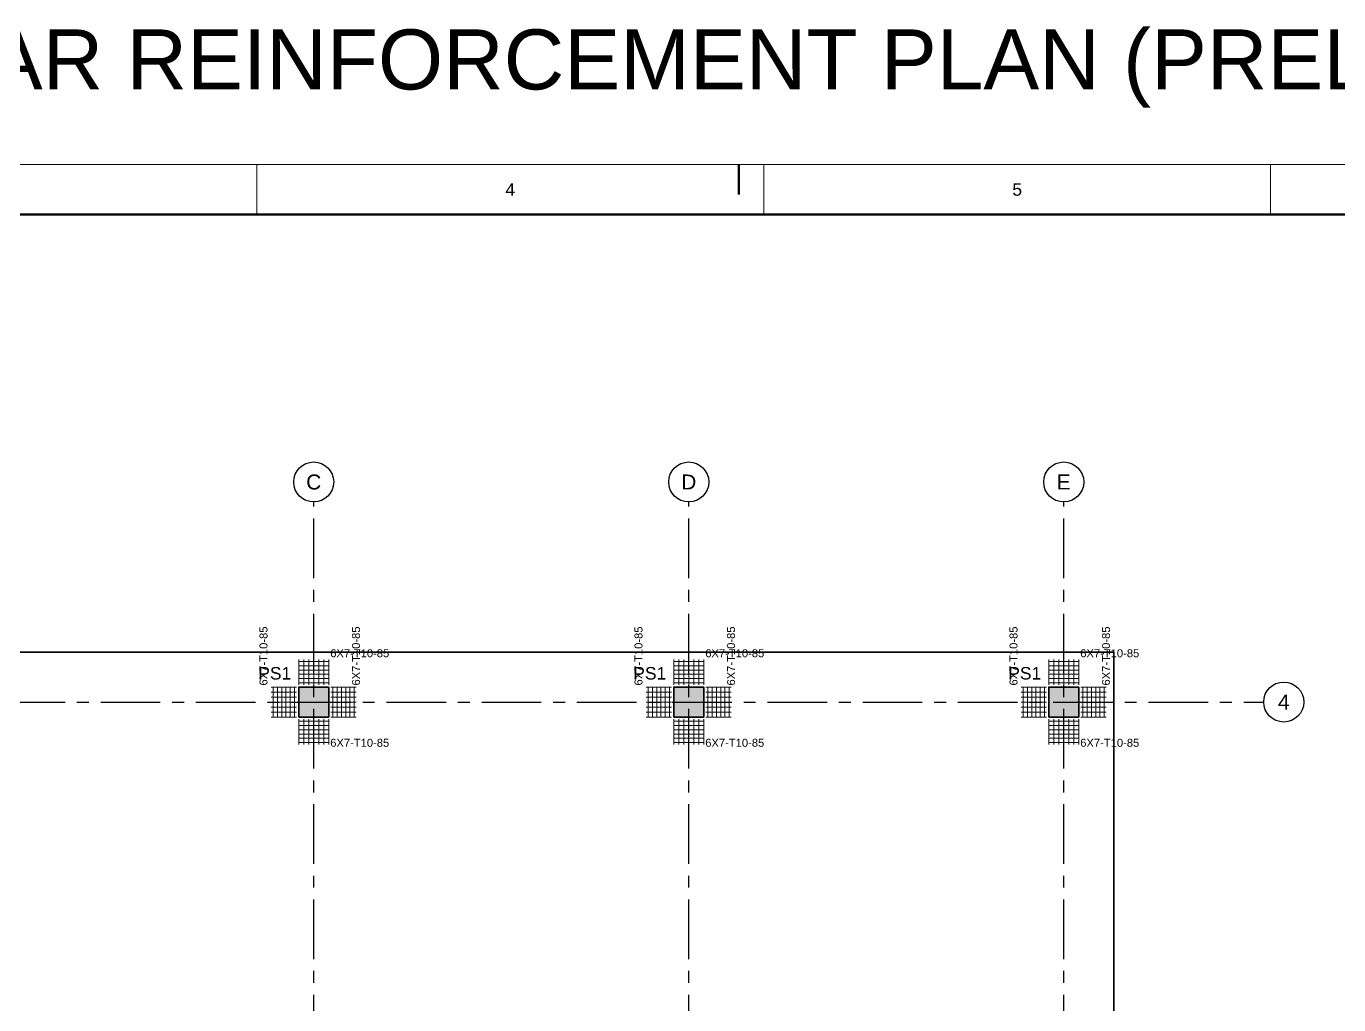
# Model space of a CAD drawing. Header units: millimetres. Extents: x 0 to 396150, y -260000 to 91864.
# Drawn here: x 27800 to 54050, y -217404 to -197836 of the extents above; entities that cross this region are included whole.
import ezdxf
from ezdxf.enums import TextEntityAlignment as Align

# ---------------------------------------------------------------- set-up
doc = ezdxf.new("R2010")
doc.units = ezdxf.units.MM
doc.header["$LTSCALE"] = 37.5
doc.linetypes.add('CENTER', pattern=[50.8, 31.75, -6.35, 6.35, -6.35])
doc.layers.get('0').update_dxf_attribs({"linetype": 'CONTINUOUS'})
for name, color, linetype, lineweight in [('SPAN-COL', 7, 'CONTINUOUS', 35), ('SPAN-RB-PUNCH', 6, 'CONTINUOUS', 20), ('SPAN-SHEET-FRAME', 7, 'CONTINUOUS', 50), ('SPAN-SLAB-EDGE', 3, 'CONTINUOUS', 35)]:
    doc.layers.add(name, color=color, linetype=linetype, lineweight=lineweight)
for name, color, linetype in [('SPAN-COL-HATCH', 8, 'CONTINUOUS'), ('SPAN-GRID', 8, 'CENTER'), ('SPAN-GRID-BUBBLE', 8, 'CONTINUOUS'), ('SPAN-RB-TEXT', 7, 'CONTINUOUS'), ('SPAN-RB-TYPE', 1, 'CONTINUOUS'), ('SPAN-TEXT', 7, 'CONTINUOUS'), ('SPAN-XREF', 7, 'CONTINUOUS')]:
    doc.layers.add(name, color=color, linetype=linetype)
doc.styles.get("Standard").update_dxf_attribs({"font": 'arial.ttf'})

# ---------------------------------------------------------------- blocks, each defined once
blk = doc.blocks.new('FRAMING_REBAR_PUNCHING_LINKS_L02')
at = {"layer": 'SPAN-COL-HATCH'}
h = blk.add_hatch(color=256, dxfattribs=at)
h.dxf.hatch_style = 1
h.paths.add_polyline_path([(33250, 48350), (33850, 48350), (33850, 48950), (33250, 48950)])
h = blk.add_hatch(color=256, dxfattribs=at)
h.dxf.hatch_style = 1
h.paths.add_polyline_path([(40750, 48350), (41350, 48350), (41350, 48950), (40750, 48950)])
h = blk.add_hatch(color=256, dxfattribs=at)
h.dxf.hatch_style = 1
h.paths.add_polyline_path([(48250, 48350), (48850, 48350), (48850, 48950), (48250, 48950)])
at = {"layer": 'SPAN-COL'}
for points in [[(33250, 48350), (33850, 48350), (33850, 48950), (33250, 48950)], [(40750, 48350), (41350, 48350), (41350, 48950), (40750, 48950)], [(48250, 48350), (48850, 48350), (48850, 48950), (48250, 48950)]]:
    blk.add_lwpolyline(points, close=True, dxfattribs=at)
at = {"layer": 'SPAN-GRID'}
for p, q in [((33550, 20650), (33550, 52650)), ((41050, 20650), (41050, 52650)), ((48550, 20650), (48550, 52650)), ((14050, 48650), (52550, 48650))]:
    blk.add_line(p, q, dxfattribs=at)
at = {"layer": 'SPAN-GRID-BUBBLE'}
for centre in [(33550, 53050), (41050, 53050), (48550, 53050), (52950, 48650)]:
    blk.add_circle(centre, 400, dxfattribs=at)
at = {"layer": 'SPAN-RB-PUNCH'}
for p, q in [((33250, 49420), (33250, 49500)), ((33250, 49460), (33850, 49460)), ((33250, 49335), (33250, 49415)), ((33250, 49375), (33850, 49375)), ((33350, 49420), (33350, 49500)), ((33350, 49335), (33350, 49415)), ((33450, 49420), (33450, 49500)), ((33450, 49335), (33450, 49415)), ((33550, 49420), (33550, 49500)), ((33550, 49335), (33550, 49415)), ((33650, 49420), (33650, 49500)), ((33650, 49335), (33650, 49415)), ((33750, 49420), (33750, 49500)), ((33750, 49335), (33750, 49415)), ((33850, 49420), (33850, 49500)), ((33850, 49335), (33850, 49415)), ((40750, 49420), (40750, 49500)), ((40750, 49460), (41350, 49460)), ((40750, 49335), (40750, 49415)), ((40750, 49375), (41350, 49375)), ((40850, 49420), (40850, 49500)), ((40850, 49335), (40850, 49415)), ((40950, 49420), (40950, 49500)), ((40950, 49335), (40950, 49415)), ((41050, 49420), (41050, 49500)), ((41050, 49335), (41050, 49415)), ((41150, 49420), (41150, 49500)), ((41150, 49335), (41150, 49415)), ((41250, 49420), (41250, 49500)), ((41250, 49335), (41250, 49415)), ((41350, 49420), (41350, 49500)), ((41350, 49335), (41350, 49415)), ((48250, 49420), (48250, 49500)), ((48250, 49460), (48850, 49460)), ((48250, 49335), (48250, 49415)), ((48250, 49375), (48850, 49375)), ((48350, 49420), (48350, 49500)), ((48350, 49335), (48350, 49415)), ((48450, 49420), (48450, 49500)), ((48450, 49335), (48450, 49415)), ((48550, 49420), (48550, 49500)), ((48550, 49335), (48550, 49415)), ((48650, 49420), (48650, 49500)), ((48650, 49335), (48650, 49415)), ((48750, 49420), (48750, 49500)), ((48750, 49335), (48750, 49415)), ((48850, 49420), (48850, 49500)), ((48850, 49335), (48850, 49415)), ((33250, 49250), (33250, 49330)), ((33250, 49290), (33850, 49290)), ((33250, 49165), (33250, 49245)), ((33250, 49205), (33850, 49205)), ((33250, 49080), (33250, 49160)), ((33250, 49120), (33850, 49120)), ((33350, 49250), (33350, 49330)), ((33350, 49165), (33350, 49245)), ((33350, 49080), (33350, 49160)), ((33450, 49250), (33450, 49330)), ((33450, 49165), (33450, 49245)), ((33450, 49080), (33450, 49160)), ((33550, 49250), (33550, 49330)), ((33550, 49165), (33550, 49245)), ((33550, 49080), (33550, 49160)), ((33650, 49250), (33650, 49330)), ((33650, 49165), (33650, 49245)), ((33650, 49080), (33650, 49160)), ((33750, 49250), (33750, 49330)), ((33750, 49165), (33750, 49245)), ((33750, 49080), (33750, 49160)), ((33850, 49250), (33850, 49330)), ((33850, 49165), (33850, 49245)), ((33850, 49080), (33850, 49160)), ((40750, 49250), (40750, 49330)), ((40750, 49290), (41350, 49290)), ((40750, 49165), (40750, 49245)), ((40750, 49205), (41350, 49205)), ((40750, 49080), (40750, 49160)), ((40750, 49120), (41350, 49120)), ((40850, 49250), (40850, 49330)), ((40850, 49165), (40850, 49245)), ((40850, 49080), (40850, 49160)), ((40950, 49250), (40950, 49330)), ((40950, 49165), (40950, 49245)), ((40950, 49080), (40950, 49160)), ((41050, 49250), (41050, 49330)), ((41050, 49165), (41050, 49245)), ((41050, 49080), (41050, 49160)), ((41150, 49250), (41150, 49330)), ((41150, 49165), (41150, 49245)), ((41150, 49080), (41150, 49160)), ((41250, 49250), (41250, 49330)), ((41250, 49165), (41250, 49245)), ((41250, 49080), (41250, 49160)), ((41350, 49250), (41350, 49330)), ((41350, 49165), (41350, 49245)), ((41350, 49080), (41350, 49160)), ((48250, 49250), (48250, 49330)), ((48250, 49290), (48850, 49290)), ((48250, 49165), (48250, 49245)), ((48250, 49205), (48850, 49205)), ((48250, 49080), (48250, 49160)), ((48250, 49120), (48850, 49120)), ((48350, 49250), (48350, 49330)), ((48350, 49165), (48350, 49245)), ((48350, 49080), (48350, 49160)), ((48450, 49250), (48450, 49330)), ((48450, 49165), (48450, 49245)), ((48450, 49080), (48450, 49160)), ((48550, 49250), (48550, 49330)), ((48550, 49165), (48550, 49245)), ((48550, 49080), (48550, 49160)), ((48650, 49250), (48650, 49330)), ((48650, 49165), (48650, 49245)), ((48650, 49080), (48650, 49160)), ((48750, 49250), (48750, 49330)), ((48750, 49165), (48750, 49245)), ((48750, 49080), (48750, 49160)), ((48850, 49250), (48850, 49330)), ((48850, 49165), (48850, 49245)), ((48850, 49080), (48850, 49160)), ((32700, 48950), (32780, 48950)), ((32700, 48850), (32780, 48850)), ((32740, 48350), (32740, 48950)), ((32785, 48950), (32865, 48950)), ((32785, 48850), (32865, 48850)), ((32825, 48350), (32825, 48950)), ((32870, 48950), (32950, 48950)), ((32870, 48850), (32950, 48850)), ((32910, 48350), (32910, 48950)), ((32955, 48950), (33035, 48950)), ((32955, 48850), (33035, 48850)), ((32995, 48350), (32995, 48950)), ((33040, 48950), (33120, 48950)), ((33040, 48850), (33120, 48850)), ((33080, 48350), (33080, 48950)), ((33125, 48950), (33205, 48950)), ((33125, 48850), (33205, 48850)), ((33165, 48350), (33165, 48950)), ((33250, 48995), (33250, 49075)), ((33250, 49035), (33850, 49035)), ((33350, 48995), (33350, 49075)), ((33450, 48995), (33450, 49075)), ((33550, 48995), (33550, 49075)), ((33650, 48995), (33650, 49075)), ((33750, 48995), (33750, 49075)), ((33850, 48995), (33850, 49075)), ((33895, 48950), (33975, 48950)), ((33895, 48850), (33975, 48850)), ((33935, 48350), (33935, 48950)), ((33980, 48950), (34060, 48950)), ((33980, 48850), (34060, 48850)), ((34020, 48350), (34020, 48950)), ((34065, 48950), (34145, 48950)), ((34065, 48850), (34145, 48850)), ((34105, 48350), (34105, 48950)), ((34150, 48950), (34230, 48950)), ((34150, 48850), (34230, 48850)), ((34190, 48350), (34190, 48950)), ((34235, 48950), (34315, 48950)), ((34235, 48850), (34315, 48850)), ((34275, 48350), (34275, 48950)), ((34320, 48950), (34400, 48950)), ((34320, 48850), (34400, 48850)), ((34360, 48350), (34360, 48950)), ((40200, 48950), (40280, 48950)), ((40200, 48850), (40280, 48850)), ((40240, 48350), (40240, 48950)), ((40285, 48950), (40365, 48950)), ((40285, 48850), (40365, 48850)), ((40325, 48350), (40325, 48950)), ((40370, 48950), (40450, 48950)), ((40370, 48850), (40450, 48850)), ((40410, 48350), (40410, 48950)), ((40455, 48950), (40535, 48950)), ((40455, 48850), (40535, 48850)), ((40495, 48350), (40495, 48950)), ((40540, 48950), (40620, 48950)), ((40540, 48850), (40620, 48850)), ((40580, 48350), (40580, 48950)), ((40625, 48950), (40705, 48950)), ((40625, 48850), (40705, 48850)), ((40665, 48350), (40665, 48950)), ((40750, 48995), (40750, 49075)), ((40750, 49035), (41350, 49035)), ((40850, 48995), (40850, 49075)), ((40950, 48995), (40950, 49075)), ((41050, 48995), (41050, 49075)), ((41150, 48995), (41150, 49075)), ((41250, 48995), (41250, 49075)), ((41350, 48995), (41350, 49075)), ((41395, 48950), (41475, 48950)), ((41395, 48850), (41475, 48850)), ((41435, 48350), (41435, 48950)), ((41480, 48950), (41560, 48950)), ((41480, 48850), (41560, 48850)), ((41520, 48350), (41520, 48950)), ((41565, 48950), (41645, 48950)), ((41565, 48850), (41645, 48850)), ((41605, 48350), (41605, 48950)), ((41650, 48950), (41730, 48950)), ((41650, 48850), (41730, 48850)), ((41690, 48350), (41690, 48950)), ((41735, 48950), (41815, 48950)), ((41735, 48850), (41815, 48850)), ((41775, 48350), (41775, 48950)), ((41820, 48950), (41900, 48950)), ((41820, 48850), (41900, 48850)), ((41860, 48350), (41860, 48950)), ((47700, 48950), (47780, 48950)), ((47700, 48850), (47780, 48850)), ((47740, 48350), (47740, 48950)), ((47785, 48950), (47865, 48950)), ((47785, 48850), (47865, 48850)), ((47825, 48350), (47825, 48950)), ((47870, 48950), (47950, 48950)), ((47870, 48850), (47950, 48850)), ((47910, 48350), (47910, 48950)), ((47955, 48950), (48035, 48950)), ((47955, 48850), (48035, 48850)), ((47995, 48350), (47995, 48950)), ((48040, 48950), (48120, 48950)), ((48040, 48850), (48120, 48850)), ((48080, 48350), (48080, 48950)), ((48125, 48950), (48205, 48950)), ((48125, 48850), (48205, 48850)), ((48165, 48350), (48165, 48950)), ((48250, 48995), (48250, 49075)), ((48250, 49035), (48850, 49035)), ((48350, 48995), (48350, 49075)), ((48450, 48995), (48450, 49075)), ((48550, 48995), (48550, 49075)), ((48650, 48995), (48650, 49075)), ((48750, 48995), (48750, 49075)), ((48850, 48995), (48850, 49075)), ((48895, 48950), (48975, 48950)), ((48895, 48850), (48975, 48850)), ((48935, 48350), (48935, 48950)), ((48980, 48950), (49060, 48950)), ((48980, 48850), (49060, 48850)), ((49020, 48350), (49020, 48950)), ((49065, 48950), (49145, 48950)), ((49065, 48850), (49145, 48850)), ((49105, 48350), (49105, 48950)), ((49150, 48950), (49230, 48950)), ((49150, 48850), (49230, 48850)), ((49190, 48350), (49190, 48950)), ((49235, 48950), (49315, 48950)), ((49235, 48850), (49315, 48850)), ((49275, 48350), (49275, 48950)), ((49320, 48950), (49400, 48950)), ((49320, 48850), (49400, 48850)), ((49360, 48350), (49360, 48950)), ((32700, 48750), (32780, 48750)), ((32700, 48650), (32780, 48650)), ((32785, 48750), (32865, 48750)), ((32785, 48650), (32865, 48650)), ((32870, 48750), (32950, 48750)), ((32870, 48650), (32950, 48650)), ((32955, 48750), (33035, 48750)), ((32955, 48650), (33035, 48650)), ((33040, 48750), (33120, 48750)), ((33040, 48650), (33120, 48650)), ((33125, 48750), (33205, 48750)), ((33125, 48650), (33205, 48650)), ((33895, 48750), (33975, 48750)), ((33895, 48650), (33975, 48650)), ((33980, 48750), (34060, 48750)), ((33980, 48650), (34060, 48650)), ((34065, 48750), (34145, 48750)), ((34065, 48650), (34145, 48650)), ((34150, 48750), (34230, 48750)), ((34150, 48650), (34230, 48650)), ((34235, 48750), (34315, 48750)), ((34235, 48650), (34315, 48650)), ((34320, 48750), (34400, 48750)), ((34320, 48650), (34400, 48650)), ((40200, 48750), (40280, 48750)), ((40200, 48650), (40280, 48650)), ((40285, 48750), (40365, 48750)), ((40285, 48650), (40365, 48650)), ((40370, 48750), (40450, 48750)), ((40370, 48650), (40450, 48650)), ((40455, 48750), (40535, 48750)), ((40455, 48650), (40535, 48650)), ((40540, 48750), (40620, 48750)), ((40540, 48650), (40620, 48650)), ((40625, 48750), (40705, 48750)), ((40625, 48650), (40705, 48650)), ((41395, 48750), (41475, 48750)), ((41395, 48650), (41475, 48650)), ((41480, 48750), (41560, 48750)), ((41480, 48650), (41560, 48650)), ((41565, 48750), (41645, 48750)), ((41565, 48650), (41645, 48650)), ((41650, 48750), (41730, 48750)), ((41650, 48650), (41730, 48650)), ((41735, 48750), (41815, 48750)), ((41735, 48650), (41815, 48650)), ((41820, 48750), (41900, 48750)), ((41820, 48650), (41900, 48650)), ((47700, 48750), (47780, 48750)), ((47700, 48650), (47780, 48650)), ((47785, 48750), (47865, 48750)), ((47785, 48650), (47865, 48650)), ((47870, 48750), (47950, 48750)), ((47870, 48650), (47950, 48650)), ((47955, 48750), (48035, 48750)), ((47955, 48650), (48035, 48650)), ((48040, 48750), (48120, 48750)), ((48040, 48650), (48120, 48650)), ((48125, 48750), (48205, 48750)), ((48125, 48650), (48205, 48650)), ((48895, 48750), (48975, 48750)), ((48895, 48650), (48975, 48650)), ((48980, 48750), (49060, 48750)), ((48980, 48650), (49060, 48650)), ((49065, 48750), (49145, 48750)), ((49065, 48650), (49145, 48650)), ((49150, 48750), (49230, 48750)), ((49150, 48650), (49230, 48650)), ((49235, 48750), (49315, 48750)), ((49235, 48650), (49315, 48650)), ((49320, 48750), (49400, 48750)), ((49320, 48650), (49400, 48650)), ((32700, 48550), (32780, 48550)), ((32700, 48450), (32780, 48450)), ((32700, 48350), (32780, 48350)), ((32785, 48550), (32865, 48550)), ((32785, 48450), (32865, 48450)), ((32785, 48350), (32865, 48350)), ((32870, 48550), (32950, 48550)), ((32870, 48450), (32950, 48450)), ((32870, 48350), (32950, 48350)), ((32955, 48550), (33035, 48550)), ((32955, 48450), (33035, 48450)), ((32955, 48350), (33035, 48350)), ((33040, 48550), (33120, 48550)), ((33040, 48450), (33120, 48450)), ((33040, 48350), (33120, 48350)), ((33125, 48550), (33205, 48550)), ((33125, 48450), (33205, 48450)), ((33125, 48350), (33205, 48350)), ((33250, 48225), (33250, 48305)), ((33350, 48225), (33350, 48305)), ((33450, 48225), (33450, 48305)), ((33550, 48225), (33550, 48305)), ((33650, 48225), (33650, 48305)), ((33750, 48225), (33750, 48305)), ((33850, 48225), (33850, 48305)), ((33895, 48550), (33975, 48550)), ((33895, 48450), (33975, 48450)), ((33895, 48350), (33975, 48350)), ((33980, 48550), (34060, 48550)), ((33980, 48450), (34060, 48450)), ((33980, 48350), (34060, 48350)), ((34065, 48550), (34145, 48550)), ((34065, 48450), (34145, 48450)), ((34065, 48350), (34145, 48350)), ((34150, 48550), (34230, 48550)), ((34150, 48450), (34230, 48450)), ((34150, 48350), (34230, 48350)), ((34235, 48550), (34315, 48550)), ((34235, 48450), (34315, 48450)), ((34235, 48350), (34315, 48350)), ((34320, 48550), (34400, 48550)), ((34320, 48450), (34400, 48450)), ((34320, 48350), (34400, 48350)), ((40200, 48550), (40280, 48550)), ((40200, 48450), (40280, 48450)), ((40200, 48350), (40280, 48350)), ((40285, 48550), (40365, 48550)), ((40285, 48450), (40365, 48450)), ((40285, 48350), (40365, 48350)), ((40370, 48550), (40450, 48550)), ((40370, 48450), (40450, 48450)), ((40370, 48350), (40450, 48350)), ((40455, 48550), (40535, 48550)), ((40455, 48450), (40535, 48450)), ((40455, 48350), (40535, 48350)), ((40540, 48550), (40620, 48550)), ((40540, 48450), (40620, 48450)), ((40540, 48350), (40620, 48350)), ((40625, 48550), (40705, 48550)), ((40625, 48450), (40705, 48450)), ((40625, 48350), (40705, 48350)), ((40750, 48225), (40750, 48305)), ((40850, 48225), (40850, 48305)), ((40950, 48225), (40950, 48305)), ((41050, 48225), (41050, 48305)), ((41150, 48225), (41150, 48305)), ((41250, 48225), (41250, 48305)), ((41350, 48225), (41350, 48305)), ((41395, 48550), (41475, 48550)), ((41395, 48450), (41475, 48450)), ((41395, 48350), (41475, 48350)), ((41480, 48550), (41560, 48550)), ((41480, 48450), (41560, 48450)), ((41480, 48350), (41560, 48350)), ((41565, 48550), (41645, 48550)), ((41565, 48450), (41645, 48450)), ((41565, 48350), (41645, 48350)), ((41650, 48550), (41730, 48550)), ((41650, 48450), (41730, 48450)), ((41650, 48350), (41730, 48350)), ((41735, 48550), (41815, 48550)), ((41735, 48450), (41815, 48450)), ((41735, 48350), (41815, 48350)), ((41820, 48550), (41900, 48550)), ((41820, 48450), (41900, 48450)), ((41820, 48350), (41900, 48350)), ((47700, 48550), (47780, 48550)), ((47700, 48450), (47780, 48450)), ((47700, 48350), (47780, 48350)), ((47785, 48550), (47865, 48550)), ((47785, 48450), (47865, 48450)), ((47785, 48350), (47865, 48350)), ((47870, 48550), (47950, 48550)), ((47870, 48450), (47950, 48450)), ((47870, 48350), (47950, 48350)), ((47955, 48550), (48035, 48550)), ((47955, 48450), (48035, 48450)), ((47955, 48350), (48035, 48350)), ((48040, 48550), (48120, 48550)), ((48040, 48450), (48120, 48450)), ((48040, 48350), (48120, 48350)), ((48125, 48550), (48205, 48550)), ((48125, 48450), (48205, 48450)), ((48125, 48350), (48205, 48350)), ((48250, 48225), (48250, 48305)), ((48350, 48225), (48350, 48305)), ((48450, 48225), (48450, 48305)), ((48550, 48225), (48550, 48305)), ((48650, 48225), (48650, 48305)), ((48750, 48225), (48750, 48305)), ((48850, 48225), (48850, 48305)), ((48895, 48550), (48975, 48550)), ((48895, 48450), (48975, 48450)), ((48895, 48350), (48975, 48350)), ((48980, 48550), (49060, 48550)), ((48980, 48450), (49060, 48450)), ((48980, 48350), (49060, 48350)), ((49065, 48550), (49145, 48550)), ((49065, 48450), (49145, 48450)), ((49065, 48350), (49145, 48350)), ((49150, 48550), (49230, 48550)), ((49150, 48450), (49230, 48450)), ((49150, 48350), (49230, 48350)), ((49235, 48550), (49315, 48550)), ((49235, 48450), (49315, 48450)), ((49235, 48350), (49315, 48350)), ((49320, 48550), (49400, 48550)), ((49320, 48450), (49400, 48450)), ((49320, 48350), (49400, 48350)), ((33250, 48265), (33850, 48265)), ((33250, 48140), (33250, 48220)), ((33250, 48180), (33850, 48180)), ((33250, 48055), (33250, 48135)), ((33250, 48095), (33850, 48095)), ((33250, 47970), (33250, 48050)), ((33350, 48140), (33350, 48220)), ((33350, 48055), (33350, 48135)), ((33350, 47970), (33350, 48050)), ((33450, 48140), (33450, 48220)), ((33450, 48055), (33450, 48135)), ((33450, 47970), (33450, 48050)), ((33550, 48140), (33550, 48220)), ((33550, 48055), (33550, 48135)), ((33550, 47970), (33550, 48050)), ((33650, 48140), (33650, 48220)), ((33650, 48055), (33650, 48135)), ((33650, 47970), (33650, 48050)), ((33750, 48140), (33750, 48220)), ((33750, 48055), (33750, 48135)), ((33750, 47970), (33750, 48050)), ((33850, 48140), (33850, 48220)), ((33850, 48055), (33850, 48135)), ((33850, 47970), (33850, 48050)), ((40750, 48265), (41350, 48265)), ((40750, 48140), (40750, 48220)), ((40750, 48180), (41350, 48180)), ((40750, 48055), (40750, 48135)), ((40750, 48095), (41350, 48095)), ((40750, 47970), (40750, 48050)), ((40850, 48140), (40850, 48220)), ((40850, 48055), (40850, 48135)), ((40850, 47970), (40850, 48050)), ((40950, 48140), (40950, 48220)), ((40950, 48055), (40950, 48135)), ((40950, 47970), (40950, 48050)), ((41050, 48140), (41050, 48220)), ((41050, 48055), (41050, 48135)), ((41050, 47970), (41050, 48050)), ((41150, 48140), (41150, 48220)), ((41150, 48055), (41150, 48135)), ((41150, 47970), (41150, 48050)), ((41250, 48140), (41250, 48220)), ((41250, 48055), (41250, 48135)), ((41250, 47970), (41250, 48050)), ((41350, 48140), (41350, 48220)), ((41350, 48055), (41350, 48135)), ((41350, 47970), (41350, 48050)), ((48250, 48265), (48850, 48265)), ((48250, 48140), (48250, 48220)), ((48250, 48180), (48850, 48180)), ((48250, 48055), (48250, 48135)), ((48250, 48095), (48850, 48095)), ((48250, 47970), (48250, 48050)), ((48350, 48140), (48350, 48220)), ((48350, 48055), (48350, 48135)), ((48350, 47970), (48350, 48050)), ((48450, 48140), (48450, 48220)), ((48450, 48055), (48450, 48135)), ((48450, 47970), (48450, 48050)), ((48550, 48140), (48550, 48220)), ((48550, 48055), (48550, 48135)), ((48550, 47970), (48550, 48050)), ((48650, 48140), (48650, 48220)), ((48650, 48055), (48650, 48135)), ((48650, 47970), (48650, 48050)), ((48750, 48140), (48750, 48220)), ((48750, 48055), (48750, 48135)), ((48750, 47970), (48750, 48050)), ((48850, 48140), (48850, 48220)), ((48850, 48055), (48850, 48135)), ((48850, 47970), (48850, 48050)), ((33250, 48010), (33850, 48010)), ((33250, 47885), (33250, 47965)), ((33250, 47925), (33850, 47925)), ((33250, 47800), (33250, 47880)), ((33250, 47840), (33850, 47840)), ((33350, 47885), (33350, 47965)), ((33350, 47800), (33350, 47880)), ((33450, 47885), (33450, 47965)), ((33450, 47800), (33450, 47880)), ((33550, 47885), (33550, 47965)), ((33550, 47800), (33550, 47880)), ((33650, 47885), (33650, 47965)), ((33650, 47800), (33650, 47880)), ((33750, 47885), (33750, 47965)), ((33750, 47800), (33750, 47880)), ((33850, 47885), (33850, 47965)), ((33850, 47800), (33850, 47880)), ((40750, 48010), (41350, 48010)), ((40750, 47885), (40750, 47965)), ((40750, 47925), (41350, 47925)), ((40750, 47800), (40750, 47880)), ((40750, 47840), (41350, 47840)), ((40850, 47885), (40850, 47965)), ((40850, 47800), (40850, 47880)), ((40950, 47885), (40950, 47965)), ((40950, 47800), (40950, 47880)), ((41050, 47885), (41050, 47965)), ((41050, 47800), (41050, 47880)), ((41150, 47885), (41150, 47965)), ((41150, 47800), (41150, 47880)), ((41250, 47885), (41250, 47965)), ((41250, 47800), (41250, 47880)), ((41350, 47885), (41350, 47965)), ((41350, 47800), (41350, 47880)), ((48250, 48010), (48850, 48010)), ((48250, 47885), (48250, 47965)), ((48250, 47925), (48850, 47925)), ((48250, 47800), (48250, 47880)), ((48250, 47840), (48850, 47840)), ((48350, 47885), (48350, 47965)), ((48350, 47800), (48350, 47880)), ((48450, 47885), (48450, 47965)), ((48450, 47800), (48450, 47880)), ((48550, 47885), (48550, 47965)), ((48550, 47800), (48550, 47880)), ((48650, 47885), (48650, 47965)), ((48650, 47800), (48650, 47880)), ((48750, 47885), (48750, 47965)), ((48750, 47800), (48750, 47880)), ((48850, 47885), (48850, 47965)), ((48850, 47800), (48850, 47880))]:
    blk.add_line(p, q, dxfattribs=at)
at = {"layer": 'SPAN-SHEET-FRAME', "lineweight": 13}
for p, q in [((32412, 58400), (32412, 59400)), ((42550, 58400), (42550, 59400)), ((52688, 58400), (52688, 59400))]:
    blk.add_line(p, q, dxfattribs=at)
at = {"layer": 'SPAN-SHEET-FRAME'}
blk.add_line((42050, 59400), (42050, 58800), dxfattribs=at)
at = {"layer": 'SPAN-SHEET-FRAME', "lineweight": 13}
blk.add_lwpolyline([(0, 0), (84100, 0), (84100, 59400), (0, 59400)], close=True, dxfattribs=at)
at = {"layer": 'SPAN-SHEET-FRAME'}
blk.add_lwpolyline([(2000, 1000), (83100, 1000), (83100, 58400), (2000, 58400)], close=True, dxfattribs=at)
at = {"layer": 'SPAN-SLAB-EDGE', "color": 3}
blk.add_lwpolyline([(17050, 23650), (49550, 23650), (49550, 49650), (17050, 49650)], close=True, dxfattribs=at)
at = {"layer": 'SPAN-RB-TEXT'}
for p in [(32625, 48980), (34475, 48980), (40125, 48980), (41975, 48980), (47625, 48980), (49475, 48980)]:
    blk.add_text('6X7-T10-85', height=160, rotation=90, dxfattribs=at).set_placement(p)
for p in [(33880, 49545), (41380, 49545), (48880, 49545), (33880, 47755), (41380, 47755), (48880, 47755)]:
    blk.add_text('6X7-T10-85', height=160, dxfattribs=at).set_placement(p)
at = {"layer": 'SPAN-RB-TYPE'}
for p in [(33100, 49100), (40600, 49100), (48100, 49100)]:
    blk.add_text('PS1', height=250, dxfattribs=at).set_placement(p, align=Align.RIGHT)
at = {"layer": 'SPAN-SHEET-FRAME'}
for s, p in [('4', (37481, 58900)), ('5', (47619, 58900))]:
    blk.add_text(s, height=250, dxfattribs=at).set_placement(p, align=Align.MIDDLE_CENTER)
at = {"layer": 'SPAN-TEXT'}
for s, p in [('C', (33550, 53050)), ('D', (41050, 53050)), ('E', (48550, 53050)), ('4', (52950, 48650))]:
    blk.add_text(s, height=300, dxfattribs=at).set_placement(p, align=Align.MIDDLE_CENTER)

msp = doc.modelspace()

# ---------------------------------------------------------------- block references
msp.add_blockref('FRAMING_REBAR_PUNCHING_LINKS_L02', (0, -260000))

# ---------------------------------------------------------------- texts
at = {"layer": 'SPAN-XREF'}
msp.add_text('SPAN-SD-L02-08  PUNCHING SHEAR REINFORCEMENT PLAN (PRELIMINARY)  (L02)', height=1200, dxfattribs=at).set_placement((0, -199100))

doc.saveas('drawing.dxf')
